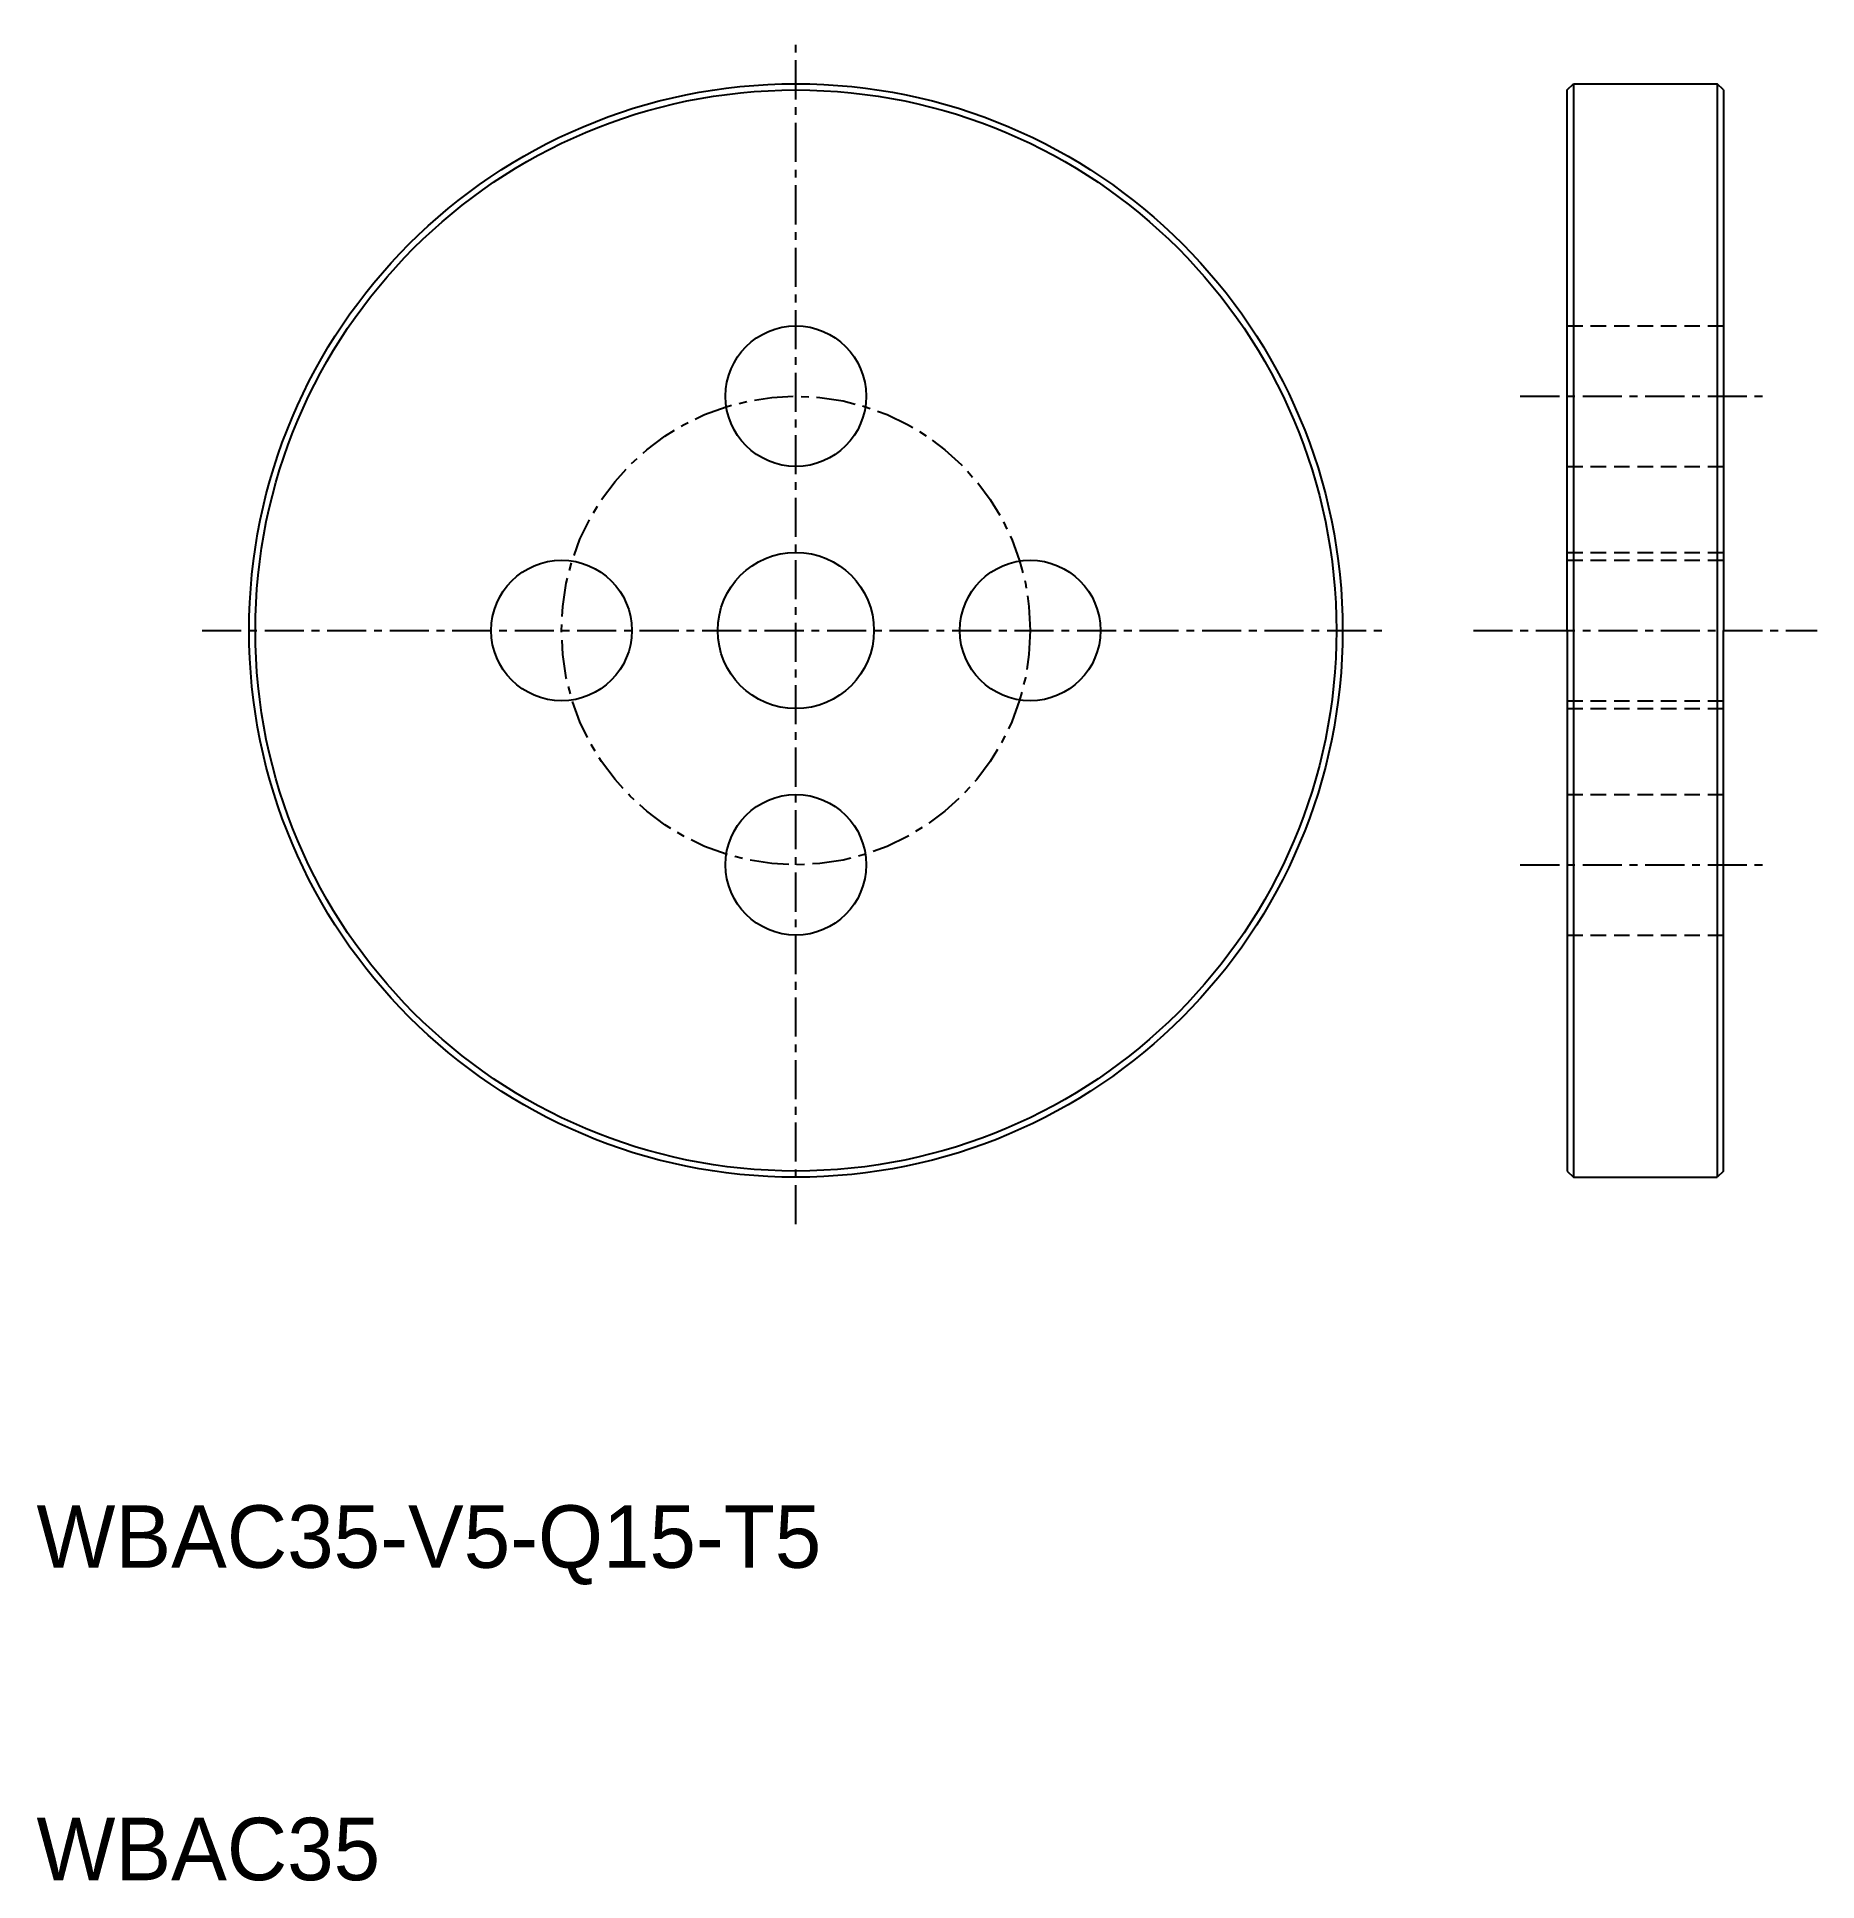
# Model space of a CAD drawing. Extents: x 10 to 67, y 10 to 69.
import ezdxf

# ---------------------------------------------------------------- set-up
doc = ezdxf.new("R2010")
doc.units = 0
doc.linetypes.add('CENTER', pattern=[2, 1.25, -0.25, 0.25, -0.25])
doc.linetypes.add('DASHED', pattern=[0.75, 0.5, -0.25])
doc.layers.get('0').update_dxf_attribs({"linetype": 'CONTINUOUS'})
doc.layers.add('CENTER', color=1, linetype='CENTER')

msp = doc.modelspace()

# ---------------------------------------------------------------- linework, layer by layer
at = {"color": 7, "linetype": 'CONTINUOUS'}
for p, q in [((58.991, 67.3), (59.191, 67.5)), ((58.991, 50), (58.991, 67.3)), ((59.191, 67.5), (59.191, 32.5)), ((59.191, 67.5), (63.791, 67.5)), ((63.791, 67.5), (63.791, 32.5)), ((63.991, 67.3), (63.791, 67.5)), ((63.991, 67.3), (63.991, 50)), ((58.991, 50), (58.991, 32.7)), ((63.991, 32.7), (63.991, 50)), ((58.991, 32.7), (59.191, 32.5)), ((59.191, 32.5), (63.791, 32.5)), ((63.991, 32.7), (63.791, 32.5))]:
    msp.add_line(p, q, dxfattribs=at)
at = {"color": 3, "linetype": 'DASHED'}
for p, q in [((58.991, 59.75), (63.991, 59.75)), ((58.991, 55.25), (63.991, 55.25)), ((58.991, 52.5), (63.991, 52.5)), ((58.991, 52.25), (63.991, 52.25)), ((58.991, 47.75), (63.991, 47.75)), ((58.991, 47.5), (63.991, 47.5)), ((58.991, 44.75), (63.991, 44.75)), ((58.991, 40.25), (63.991, 40.25))]:
    msp.add_line(p, q, dxfattribs=at)
at = {"color": 7, "linetype": 'CONTINUOUS'}
for centre, radius in [((34.304, 50), 17.5), ((34.304, 50), 17.3), ((34.304, 57.5), 2.25), ((26.804, 50), 2.25), ((34.304, 50), 2.5), ((41.804, 50), 2.25), ((34.304, 42.5), 2.25)]:
    msp.add_circle(centre, radius, dxfattribs=at)
at = {"layer": 'CENTER', "color": 1, "linetype": 'CENTER'}
for p, q in [((34.304, 31), (34.304, 69)), ((57.491, 57.5), (65.491, 57.5)), ((15.304, 50), (53.304, 50)), ((55.991, 50), (66.991, 50)), ((57.491, 42.5), (65.491, 42.5))]:
    msp.add_line(p, q, dxfattribs=at)
msp.add_circle((34.304, 50), 7.5, dxfattribs=at)

# ---------------------------------------------------------------- texts
at = {"color": 7, "linetype": 'CONTINUOUS'}
for s, p in [('WBAC35-V5-Q15-T5', (10, 20)), ('WBAC35', (10, 10))]:
    msp.add_text(s, height=2, dxfattribs=at).set_placement(p)

doc.saveas('drawing.dxf')
